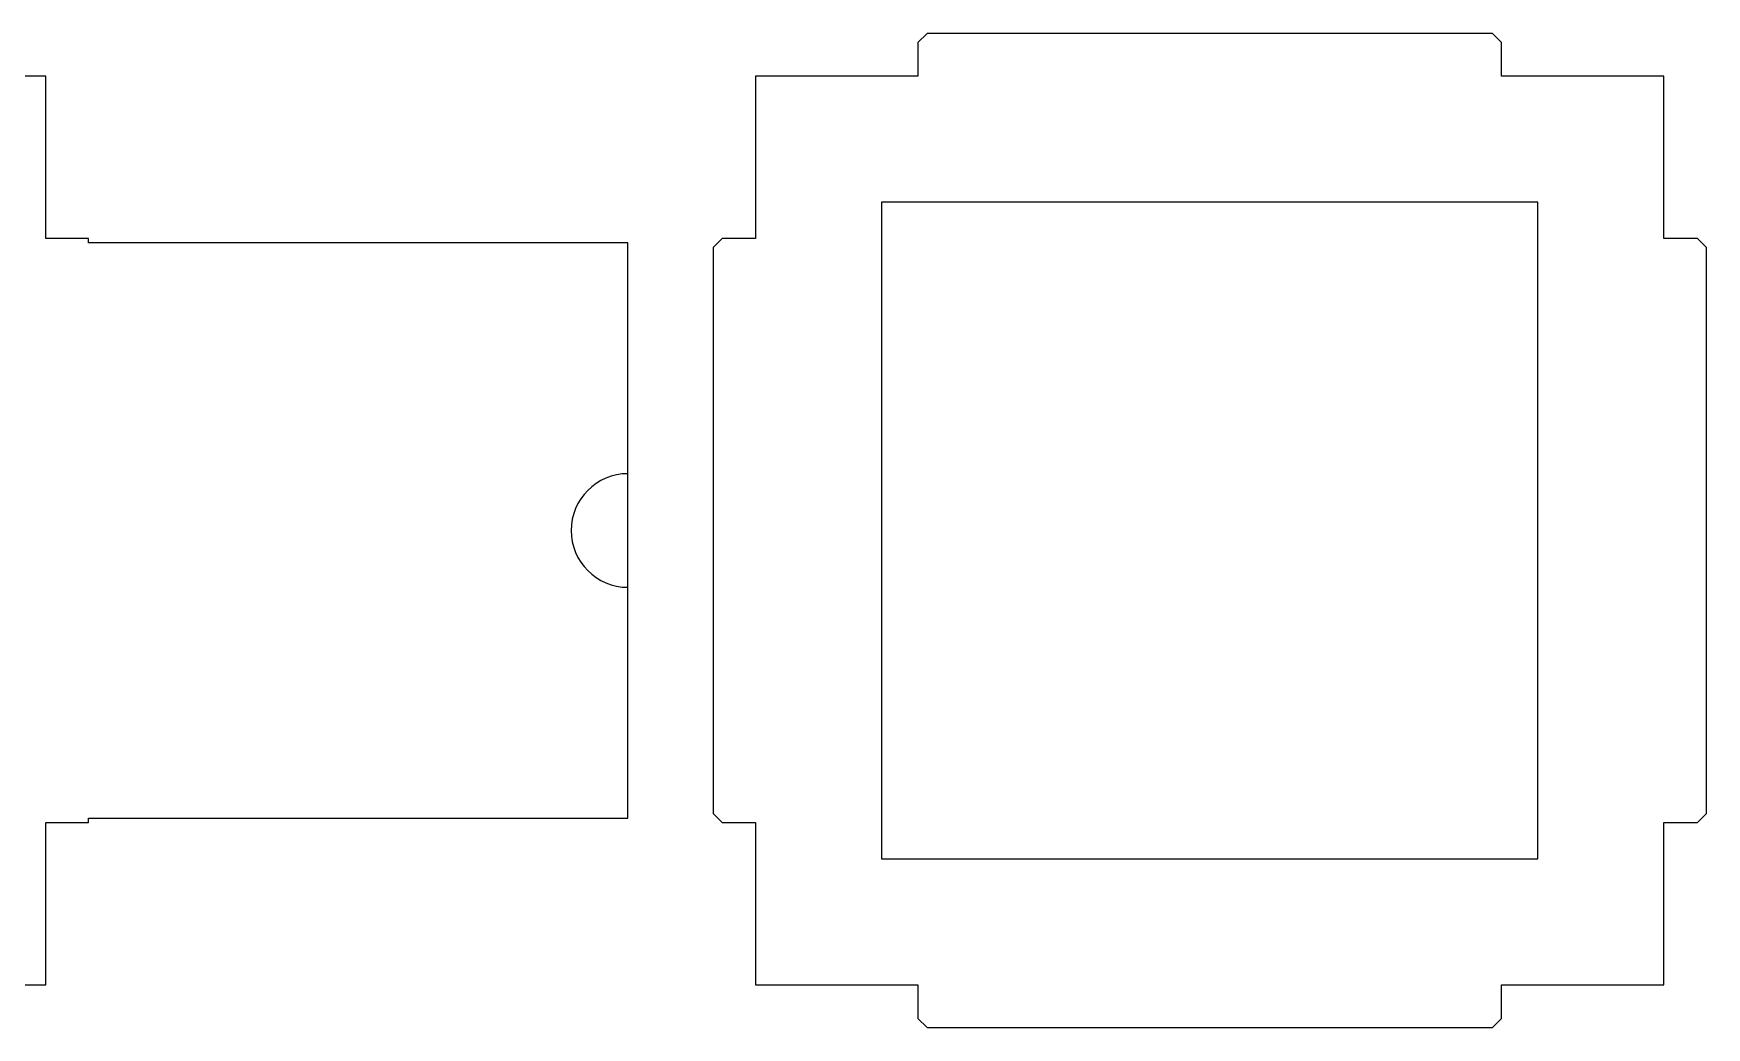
# Model space of a CAD drawing. Header units: millimetres. Extents: x -259 to 643, y -169 to 116.
# Drawn here: x 456.1 to 643.3, y -55.6 to 55.6 of the extents above; entities that cross this region are included whole.
import ezdxf

# ---------------------------------------------------------------- set-up
doc = ezdxf.new("R2010")
doc.units = ezdxf.units.MM

msp = doc.modelspace()

# ---------------------------------------------------------------- linework, layer by layer
at = {"color": 7, "linetype": 'Continuous', "lineweight": 25}
for p, q in [((556.07, 55.56), (555.05, 54.55)), ((555.05, 54.55), (555.05, 50.8)), ((619.32, 55.56), (556.07, 55.56)), ((620.33, 54.55), (619.32, 55.56)), ((620.33, 50.8), (620.33, 54.55)), ((457.52, 50.8), (439.36, 50.8)), ((457.52, 32.64), (457.52, 50.8)), ((536.89, 50.8), (536.89, 32.64)), ((555.05, 50.8), (536.89, 50.8)), ((638.49, 50.8), (620.33, 50.8)), ((638.49, 32.64), (638.49, 50.8)), ((624.4, 36.7), (550.99, 36.7)), ((550.99, 36.7), (550.99, -36.7)), ((624.4, -36.7), (624.4, 36.7)), ((462.28, 32.64), (457.52, 32.64)), ((462.28, 32.17), (462.28, 32.64)), ((522.61, 32.17), (462.28, 32.17)), ((522.61, -32.17), (522.61, 32.17)), ((533.15, 32.64), (532.13, 31.62)), ((536.89, 32.64), (533.15, 32.64)), ((642.24, 32.64), (638.49, 32.64)), ((643.25, 31.62), (642.24, 32.64)), ((532.13, 31.62), (532.13, -31.62)), ((643.25, -31.62), (643.25, 31.62)), ((532.13, -31.62), (533.15, -32.64)), ((642.24, -32.64), (643.25, -31.62)), ((457.52, -32.64), (462.28, -32.64)), ((457.52, -50.8), (457.52, -32.64)), ((462.28, -32.17), (522.61, -32.17)), ((462.28, -32.64), (462.28, -32.17)), ((533.15, -32.64), (536.89, -32.64)), ((536.89, -32.64), (536.89, -50.8)), ((638.49, -32.64), (642.24, -32.64)), ((638.49, -50.8), (638.49, -32.64)), ((550.99, -36.7), (624.4, -36.7)), ((439.36, -50.8), (457.52, -50.8)), ((536.89, -50.8), (555.05, -50.8)), ((555.05, -50.8), (555.05, -54.55)), ((620.33, -50.8), (638.49, -50.8)), ((620.33, -54.55), (620.33, -50.8)), ((555.05, -54.55), (556.07, -55.56)), ((556.07, -55.56), (619.32, -55.56)), ((619.32, -55.56), (620.33, -54.55))]:
    msp.add_line(p, q, dxfattribs=at)
msp.add_arc((522.61, 0), 6.35, 90, 270, dxfattribs=at)

doc.saveas('drawing.dxf')
